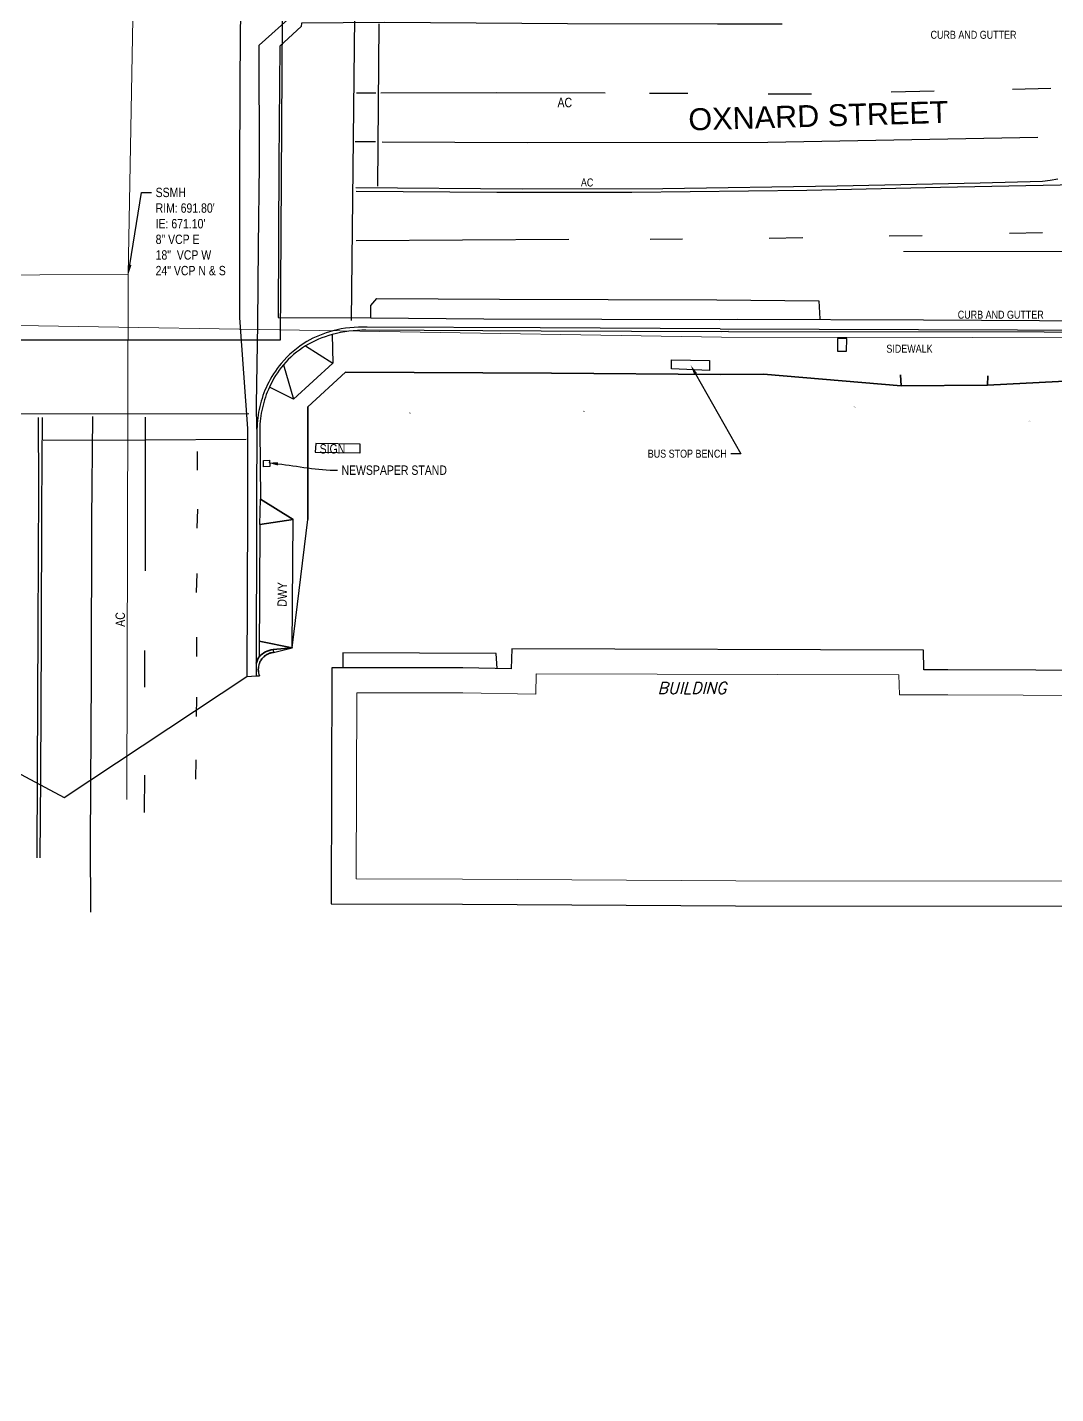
# Model space of a CAD drawing. Header units: feet. Extents: x 6430745 to 6432191, y 1887663 to 1888575.
# Drawn here: x 6431228.5 to 6431434.1, y 1887706.8 to 1887979.9 of the extents above; entities that cross this region are included whole.
import ezdxf
from ezdxf import colors
from ezdxf.entities.mleader import LeaderData, LeaderLine
from ezdxf.lldxf.tags import DXFTag
from ezdxf.math import Vec2, Vec3

# ---------------------------------------------------------------- set-up
doc = ezdxf.new("R2010")
doc.units = ezdxf.units.FT
doc.header["$MEASUREMENT"] = 0
for name, color, linetype, lineweight in [('R-Row-Sname', 8, 'Continuous', 0), ('V-ANNO-TEXT', 2, 'Continuous', 30), ('VF-BLDG-LINE-', 253, 'Continuous', 25), ('VF-ELEC-OVHD-LINE-', 253, 'OVERHEADELECTRIC', 15), ('VF-PVMT-EDGE-LINE-', 253, 'EDGEOFPAVEMENT', 35), ('VF-ROAD-DRIV-LINE-', 253, 'Continuous', 35), ('VF-ROAD-STRP-WHIT-LINE-', 253, 'Continuous', 25), ('VF-SSWR-UNDR-LINE-QLA-', 253, 'SEWER', 15), ('VF-TINN-DSRF-BNDY-', 253, 'Continuous', 25), ('VF-TOPO-CONC-EDGE-LINE-', 253, 'Continuous', 25), ('VF-TOPO-CONC-GTFL-LINE-', 253, 'Continuous', 25), ('VF-TOPO-CONC-LIPG-LINE-', 253, 'Continuous', 25), ('VF-TOPO-CONC-TBCB-LINE-', 253, 'Continuous', 25), ('VF-TOPO-CONC-TBWK-LINE-', 253, 'Continuous', 35), ('VF-TOPO-TEXT-', 253, 'Continuous', 25), ('VN-PLNT-TREE-', 253, 'Continuous', 13)]:
    doc.layers.add(name, color=color, linetype=linetype, lineweight=lineweight)
doc.layers.add('V-DETL-VPRT-NPLT-', color=253, linetype='Continuous', lineweight=13, plot=False)
doc.styles.add('CG-Boundary', font='simplex.shx', dxfattribs={"oblique": 15, "height": 0.115})
doc.styles.add('G4_7 32', font='arial.ttf', dxfattribs={"height": 0.219})
doc.styles.add('NCS1', font='arial.ttf', dxfattribs={"width": 0.8, "height": 0.09375})
doc.styles.add('NCS1-Anno', font='arial.ttf', dxfattribs={"width": 0.8, "height": 0.1})
doc.styles.get("Standard").update_dxf_attribs({"font": 'arial.ttf'})
tags = doc.linetypes.add('EDGEOFPAVEMENT', pattern='A,1,-0.03,["EP",Standard,S=0.08,R=0,X=0,Y=-0.04],-0.16,1', length=2.19).pattern_tags.tags
tags[6] = DXFTag(74, 10)
tags = doc.linetypes.add('OVERHEADELECTRIC', pattern='A,1,-0.03,["OE",Standard,S=0.08,R=0,X=0,Y=-0.04],-0.16,1', length=2.19).pattern_tags.tags
tags[6] = DXFTag(74, 10)
tags = doc.linetypes.add('SEWER', pattern='A,1,-0.03,["SS",Standard,S=0.08,R=0,X=0,Y=-0.04],-0.16,1', length=2.19).pattern_tags.tags
tags[6] = DXFTag(74, 10)

msp = doc.modelspace()

# ---------------------------------------------------------------- linework, layer by layer
at = {"layer": 'V-ANNO-TEXT', "flags": 128}
for points in [[(6431357.32, 1887911.65), (6431357.32, 1887913.44), (6431364.87, 1887913.35), (6431364.87, 1887911.31), (6431357.32, 1887911.65)], [(6431275.75, 1887892.1), (6431275.71, 1887893.37), (6431276.96, 1887893.39), (6431277.04, 1887892.16), (6431275.75, 1887892.1)]]:
    msp.add_lwpolyline(points, dxfattribs=at)
at = {"layer": 'V-DETL-VPRT-NPLT-', "flags": 128}
msp.add_lwpolyline([(6431315.58, 1887846.89), (6431294.39, 1887846.89), (6431294.27, 1887809.71), (6431315.53, 1887809.64), (6431370.14, 1887809.34), (6431439.36, 1887809.25), (6431439.61, 1887824.37), (6431451.74, 1887824.21), (6431451.81, 1887841.3), (6431445.05, 1887841.43), (6431444.84, 1887844.76), (6431442.6, 1887844.82), (6431442.62, 1887846.38), (6431412.53, 1887846.49), (6431402.86, 1887846.52), (6431402.77, 1887850.47), (6431330.25, 1887850.69), (6431330.17, 1887846.65)], close=True, dxfattribs=at)
at = {"layer": 'VF-BLDG-LINE-', "flags": 128}
msp.add_lwpolyline([(6431315.62, 1887851.89), (6431289.41, 1887851.89), (6431289.25, 1887804.72), (6431315.51, 1887804.64), (6431370.12, 1887804.34), (6431444.28, 1887804.24), (6431444.53, 1887819.3), (6431456.72, 1887819.15), (6431456.83, 1887846.21), (6431449.75, 1887846.34), (6431449.54, 1887849.64), (6431447.68, 1887849.69), (6431447.71, 1887851.36), (6431412.55, 1887851.49), (6431407.75, 1887851.5), (6431407.67, 1887855.46), (6431325.35, 1887855.71), (6431325.27, 1887851.73), (6431315.62, 1887851.89)], close=True, dxfattribs=at)
msp.add_lwpolyline([(6431322.44, 1887851.77), (6431322.27, 1887854.78), (6431291.58, 1887854.89), (6431291.61, 1887852.11)], dxfattribs=at)
at = {"layer": 'VF-ELEC-OVHD-LINE-', "ltscale": 0.6}
msp.add_line((6431132.28, 1887921.86), (6431367.26, 1887918.02), dxfattribs=at)
at = {"layer": 'VF-ELEC-OVHD-LINE-', "ltscale": 0.6, "flags": 128}
msp.add_lwpolyline([(6431367.26, 1887918.02), (6431567.79, 1887917.75)], dxfattribs=at)
at = {"layer": 'VF-PVMT-EDGE-LINE-'}
for p, q in [((6431403.07, 1887910.47), (6431403.18, 1887908.29)), ((6431420.54, 1887910.28), (6431420.48, 1887908.37))]:
    msp.add_line(p, q, dxfattribs=at)
at = {"layer": 'VF-ROAD-DRIV-LINE-', "flags": 128}
for points in [[(6431275.12, 1887885.6), (6431281.66, 1887881.52), (6431274.99, 1887880.56)], [(6431274.3, 1887852.78), (6431274.38, 1887853.13), (6431274.51, 1887853.48), (6431274.68, 1887853.81), (6431274.88, 1887854.11), (6431275.01, 1887854.26), (6431275.14, 1887854.4), (6431275.45, 1887854.65), (6431275.78, 1887854.88), (6431276.12, 1887855.07), (6431276.49, 1887855.24), (6431276.87, 1887855.38), (6431277.26, 1887855.49), (6431277.66, 1887855.56), (6431281.5, 1887855.91), (6431274.89, 1887857.25)]]:
    msp.add_lwpolyline(points, dxfattribs=at)
at = {"layer": 'VF-ROAD-STRP-WHIT-LINE-'}
for p, q in [((6431298.57, 1887948.16), (6431298.89, 1887980.61)), ((6431425.48, 1887967.6), (6431433.13, 1887967.8)), ((6431294.3, 1887966.85), (6431298.22, 1887966.86)), ((6431352.87, 1887966.77), (6431360.59, 1887966.77)), ((6431376.59, 1887966.63), (6431385.28, 1887966.63)), ((6431401.18, 1887967.05), (6431409.77, 1887967.22)), ((6431294.09, 1887957.09), (6431298.11, 1887957.08)), ((6431294.24, 1887937.34), (6431336.8, 1887937.56)), ((6431353.01, 1887937.56), (6431359.49, 1887937.66)), ((6431376.85, 1887937.76), (6431383.52, 1887937.91)), ((6431400.83, 1887938.26), (6431407.38, 1887938.35)), ((6431424.86, 1887938.78), (6431431.49, 1887938.92)), ((6431262.51, 1887895.13), (6431262.51, 1887891.44)), ((6431262.53, 1887883.6), (6431262.44, 1887879.85)), ((6431262.39, 1887870.75), (6431262.28, 1887866.98)), ((6431262.36, 1887858.01), (6431262.38, 1887854.2)), ((6431252.04, 1887848.07), (6431252.03, 1887855.39)), ((6431262.35, 1887846.01), (6431262.31, 1887842.19)), ((6431262.21, 1887833.51), (6431262.16, 1887829.65)), ((6431251.97, 1887823), (6431251.99, 1887830.48))]:
    msp.add_line(p, q, dxfattribs=at)
at = {"layer": 'VF-ROAD-STRP-WHIT-LINE-', "flags": 128}
for points in [[(6431293.3, 1887921.36), (6431294.02, 1887981.93), (6431279.46, 1887981.74), (6431279.1, 1887917.43), (6431196.13, 1887917.38), (6431194.66, 1887951.78), (6431193.6, 1887982.68), (6431230.99, 1887984.82), (6431256.99, 1887986.05), (6431279.48, 1887987.08), (6431279.46, 1887981.74)], [(6431299.18, 1887966.83), (6431322.35, 1887966.9), (6431344.04, 1887966.82)], [(6431430.5, 1887957.91), (6431376.55, 1887956.94), (6431328.53, 1887956.84), (6431299.46, 1887956.96)], [(6431434.55, 1887949.58), (6431433.02, 1887949.33), (6431431.48, 1887949.13), (6431418.97, 1887948.76), (6431390.39, 1887948.16), (6431355.57, 1887947.67), (6431327.45, 1887947.61), (6431294.2, 1887947.85)], [(6431294.29, 1887947.19), (6431322.39, 1887947), (6431349.35, 1887947.01), (6431384.38, 1887947.39), (6431411.08, 1887948), (6431435, 1887948.47), (6431459.53, 1887948.9), (6431492.63, 1887949.33)], [(6431272.8, 1887902.64), (6431199.8, 1887902.61), (6431199.99, 1887917.02)], [(6431241.58, 1887902.15), (6431241.39, 1887881.48), (6431241.29, 1887850.4), (6431241.11, 1887816.98), (6431241.17, 1887803.04)], [(6431230.51, 1887813.94), (6431230.58, 1887831.16), (6431230.67, 1887859.93), (6431230.81, 1887887.87), (6431230.79, 1887901.92)], [(6431231.48, 1887901.95), (6431231.35, 1887883.84), (6431231.27, 1887858.16), (6431231.18, 1887830.07), (6431231.03, 1887813.93)], [(6431252.18, 1887871.29), (6431252.18, 1887892.85), (6431252.15, 1887902.03)], [(6431231.68, 1887897.43), (6431252.11, 1887897.5), (6431272.29, 1887897.59)]]:
    msp.add_lwpolyline(points, dxfattribs=at)
at = {"layer": 'VF-SSWR-UNDR-LINE-QLA-', "flags": 128}
for points, elevation in [([(6431248.72, 1887930.51), (6431255.09, 1888281.04)], 691.8), ([(6431448.59, 1887935.1), (6431403.7, 1887935.1)], 692.11), ([(6431248.72, 1887930.51), (6431072.27, 1887929.89)], 691.8), ([(6431248.72, 1887930.5), (6431248.42, 1887825.61)], 691.77)]:
    msp.add_lwpolyline(points, dxfattribs=dict(at, elevation=elevation))
at = {"layer": 'VF-TINN-DSRF-BNDY-', "flags": 128}
msp.add_lwpolyline([(6431202.04, 1887844.03), (6431235.91, 1887826), (6431272.41, 1887850.15), (6431274.28, 1887850.27), (6431274.93, 1887850.31), (6431274.88, 1887850.59), (6431274.82, 1887850.91), (6431274.76, 1887851.22), (6431274.7, 1887851.54), (6431274.75, 1887851.86), (6431274.81, 1887852.17), (6431274.86, 1887852.49), (6431274.92, 1887852.8), (6431275.04, 1887853.02), (6431275.17, 1887853.25), (6431275.3, 1887853.48), (6431275.42, 1887853.71), (6431275.43, 1887853.72), (6431275.61, 1887853.89), (6431275.8, 1887854.07), (6431275.99, 1887854.25), (6431276.18, 1887854.43), (6431276.36, 1887854.52), (6431276.55, 1887854.62), (6431276.74, 1887854.71), (6431276.93, 1887854.81), (6431276.93, 1887854.81), (6431277.14, 1887854.85), (6431277.35, 1887854.9), (6431277.55, 1887854.95), (6431277.76, 1887854.99), (6431281.5, 1887855.91), (6431284.61, 1887881.55), (6431284.63, 1887904.05), (6431292.13, 1887910.99), (6431333.34, 1887910.8), (6431367.08, 1887910.55), (6431375.7, 1887910.57), (6431403.18, 1887908.29), (6431420.48, 1887908.37), (6431455.28, 1887910.21)], dxfattribs=at)
at = {"layer": 'VF-TOPO-CONC-EDGE-LINE-'}
for p, q in [((6431366.33, 1887925.45), (6431386.74, 1887925.23)), ((6431284.12, 1887916.25), (6431289.61, 1887912.77)), ((6431279.71, 1887912.45), (6431281.76, 1887905.6))]:
    msp.add_line(p, q, dxfattribs=at)
at = {"layer": 'VF-TOPO-CONC-EDGE-LINE-', "flags": 128}
for points in [[(6431297.23, 1887921.88), (6431297.2, 1887924.31), (6431298.39, 1887925.75), (6431322.93, 1887925.59), (6431366.33, 1887925.45)], [(6431289.49, 1887918.52), (6431289.61, 1887912.77), (6431281.76, 1887905.6), (6431276.93, 1887908.03)], [(6431295.07, 1887894.78), (6431295.07, 1887896.64), (6431286.2, 1887896.77), (6431286.07, 1887894.99), (6431294.97, 1887894.89)], [(6431281.5, 1887855.91), (6431281.66, 1887881.52)]]:
    msp.add_lwpolyline(points, dxfattribs=at)
msp.add_lwpolyline([(6431390.45, 1887915.23), (6431392.28, 1887915.21), (6431392.32, 1887917.73), (6431390.48, 1887917.75), (6431390.45, 1887915.23)], close=True, dxfattribs=at)
at = {"layer": 'VF-TOPO-CONC-GTFL-LINE-'}
msp.add_line((6431386.74, 1887925.23), (6431386.98, 1887921.69), dxfattribs=at)
at = {"layer": 'VF-TOPO-CONC-GTFL-LINE-', "flags": 128}
for points in [[(6431274.43, 1887899.61), (6431274.31, 1887904.51), (6431274.62, 1887920.65), (6431274.76, 1887936.2), (6431274.93, 1887952.46), (6431274.9, 1887976.38), (6431281.88, 1887982.65), (6431296.75, 1887982.68), (6431300.1, 1887982.71)], [(6431367, 1887919.63), (6431331.07, 1887919.83), (6431296.44, 1887919.98), (6431295.58, 1887920.01), (6431294.72, 1887920), (6431293.85, 1887919.96), (6431292.99, 1887919.89), (6431292.13, 1887919.78), (6431291.28, 1887919.64), (6431290.44, 1887919.47), (6431289.6, 1887919.26), (6431288.92, 1887919.07), (6431288.24, 1887918.85), (6431287.58, 1887918.62), (6431286.92, 1887918.36), (6431286.26, 1887918.08), (6431285.62, 1887917.77), (6431284.99, 1887917.45), (6431284.38, 1887917.1), (6431283.67, 1887916.66), (6431282.98, 1887916.18), (6431282.31, 1887915.68), (6431281.66, 1887915.14), (6431281.03, 1887914.58), (6431280.43, 1887914), (6431279.85, 1887913.39), (6431279.3, 1887912.76), (6431278.89, 1887912.26), (6431278.5, 1887911.74), (6431278.12, 1887911.21), (6431277.76, 1887910.67), (6431277.42, 1887910.12), (6431277.1, 1887909.56), (6431276.79, 1887908.99), (6431276.5, 1887908.41), (6431276.26, 1887907.9), (6431276.04, 1887907.38), (6431275.83, 1887906.85), (6431275.63, 1887906.31), (6431275.45, 1887905.77), (6431275.28, 1887905.23), (6431275.13, 1887904.68), (6431274.99, 1887904.12), (6431274.87, 1887903.56), (6431274.76, 1887903), (6431274.67, 1887902.44), (6431274.59, 1887901.87), (6431274.52, 1887901.31), (6431274.48, 1887900.74), (6431274.45, 1887900.18), (6431274.43, 1887899.61), (6431274.36, 1887885.71), (6431274.37, 1887880.54), (6431274.3, 1887852.78), (6431274.28, 1887850.27)], [(6431367, 1887919.63), (6431426.46, 1887919.48), (6431460.94, 1887919.32)]]:
    msp.add_lwpolyline(points, dxfattribs=at)
at = {"layer": 'VF-TOPO-CONC-LIPG-LINE-', "flags": 128}
for points in [[(6431272.87, 1888007.41), (6431271.1, 1887980.04), (6431270.97, 1887952.62), (6431270.94, 1887921.89), (6431272.54, 1887899.72), (6431272.53, 1887883.34), (6431272.41, 1887850.15)], [(6431379.42, 1887980.55), (6431366.51, 1887980.54), (6431336.52, 1887980.66), (6431300.01, 1887980.89), (6431283.34, 1887980.77), (6431283.27, 1887980.08), (6431279.02, 1887976.14), (6431278.78, 1887952.98), (6431278.67, 1887921.91), (6431297.23, 1887921.88), (6431319.8, 1887921.64), (6431366.96, 1887921.5)], [(6431366.96, 1887921.5), (6431370.58, 1887921.59), (6431407.67, 1887921.46), (6431430.84, 1887921.3), (6431460.76, 1887921.27)]]:
    msp.add_lwpolyline(points, dxfattribs=at)
at = {"layer": 'VF-TOPO-CONC-TBCB-LINE-', "flags": 128}
for points in [[(6431368.71, 1887919.11), (6431367.39, 1887919.07), (6431331.24, 1887919.2), (6431296.22, 1887919.38), (6431295.37, 1887919.38), (6431294.52, 1887919.35), (6431293.67, 1887919.29), (6431292.82, 1887919.2), (6431291.98, 1887919.07), (6431291.14, 1887918.92), (6431290.31, 1887918.73), (6431289.49, 1887918.52), (6431288.79, 1887918.31), (6431288.09, 1887918.09), (6431287.4, 1887917.84), (6431286.72, 1887917.57), (6431286.05, 1887917.28), (6431285.39, 1887916.96), (6431284.75, 1887916.62), (6431284.12, 1887916.25), (6431283.51, 1887915.85), (6431282.91, 1887915.43), (6431282.33, 1887914.99), (6431281.77, 1887914.52), (6431281.22, 1887914.03), (6431280.7, 1887913.52), (6431280.19, 1887913), (6431279.71, 1887912.45), (6431279.3, 1887911.94), (6431278.9, 1887911.42), (6431278.53, 1887910.88), (6431278.17, 1887910.33), (6431277.84, 1887909.77), (6431277.52, 1887909.2), (6431277.21, 1887908.62), (6431276.93, 1887908.03), (6431276.71, 1887907.53), (6431276.5, 1887907.03), (6431276.3, 1887906.52), (6431276.12, 1887906), (6431275.95, 1887905.48), (6431275.79, 1887904.96), (6431275.65, 1887904.43), (6431275.52, 1887903.89), (6431275.4, 1887903.35), (6431275.3, 1887902.81), (6431275.21, 1887902.27), (6431275.14, 1887901.73), (6431275.08, 1887901.18), (6431275.04, 1887900.64), (6431275.01, 1887900.09), (6431274.99, 1887899.55), (6431275.12, 1887885.6), (6431281.66, 1887881.52), (6431274.99, 1887880.56), (6431274.88, 1887854.11)], [(6431368.71, 1887919.11), (6431431.78, 1887919.04), (6431461.22, 1887918.7)], [(6431274.99, 1887880.56), (6431275.12, 1887885.6)], [(6431277.66, 1887855.56), (6431277.76, 1887854.99), (6431277.55, 1887854.97), (6431277.34, 1887854.93), (6431277.14, 1887854.87), (6431276.93, 1887854.81), (6431276.74, 1887854.73), (6431276.54, 1887854.64), (6431276.36, 1887854.54), (6431276.18, 1887854.43), (6431275.97, 1887854.28), (6431275.78, 1887854.1), (6431275.6, 1887853.92), (6431275.43, 1887853.72), (6431275.28, 1887853.5), (6431275.14, 1887853.28), (6431275.02, 1887853.05), (6431274.92, 1887852.81), (6431274.82, 1887852.51), (6431274.75, 1887852.2), (6431274.71, 1887851.88), (6431274.7, 1887851.56), (6431274.72, 1887851.24), (6431274.76, 1887850.92), (6431274.83, 1887850.61), (6431274.93, 1887850.31)]]:
    msp.add_lwpolyline(points, dxfattribs=at)
at = {"layer": 'VF-TOPO-CONC-TBWK-LINE-', "flags": 128}
for points in [[(6431375.7, 1887910.57), (6431367.08, 1887910.55), (6431333.34, 1887910.8), (6431292.13, 1887910.99), (6431284.63, 1887904.05), (6431284.61, 1887881.55)], [(6431375.7, 1887910.57), (6431403.18, 1887908.29), (6431420.48, 1887908.37), (6431455.28, 1887910.21), (6431491.08, 1887911.32), (6431494.91, 1887910.2), (6431497.11, 1887908.78), (6431499.11, 1887907.1), (6431500.88, 1887905.18), (6431502.64, 1887902.66), (6431504.01, 1887899.91)]]:
    msp.add_lwpolyline(points, dxfattribs=at)

# ---------------------------------------------------------------- texts
at = {"layer": 'R-Row-Sname', "insert": (6431360.6, 1887963.69), "char_height": 4.38, "width": 83.9146, "attachment_point": 1, "rotation": 1.6857, "style": 'G4_7 32'}
msp.add_mtext('OXNARD STREET', dxfattribs=at)
at = {"layer": 'V-ANNO-TEXT', "attachment_point": 1, "style": 'NCS1-Anno'}
for s, insert, char_height, width in [('CURB AND GUTTER', (6431409.08, 1887979.24), 1.6, 23.4333), ('AC', (6431334.51, 1887965.84), 1.875, 22.5085), ('AC', (6431339.19, 1887949.72), 1.6, 8.3708), ('CURB AND GUTTER', (6431414.52, 1887923.29), 1.6, 26.806), ('SIDEWALK', (6431400.25, 1887916.49), 1.6, 9.7135)]:
    msp.add_mtext(s, dxfattribs=dict(at, insert=insert, char_height=char_height, width=width))
at = {"layer": 'V-ANNO-TEXT', "char_height": 1.875, "width": 22.5085, "attachment_point": 1, "style": 'NCS1-Anno'}
for s, insert, rotation in [('SIGN', (6431286.96, 1887896.6), 0.2448), ('DWY', (6431278.52, 1887864.14), 89.2085), ('AC', (6431246.16, 1887860.12), 89.7204)]:
    msp.add_mtext(s, dxfattribs=dict(at, insert=insert, rotation=rotation))
at = {"layer": 'VF-TOPO-TEXT-', "insert": (6431354.5, 1887849.03), "char_height": 2.3, "width": 40.9716, "attachment_point": 1, "style": 'CG-Boundary'}
msp.add_mtext('BUILDING', dxfattribs=at)
at = {"layer": 'VN-PLNT-TREE-', "style": 'NCS1', "width": 0.8}
for s, p in [('692.49 ft', (6431304.72, 1887902.73)), ('10105', (6431304.72, 1887902.87)), ('10106', (6431339.5, 1887903.2)), ('695.50 ft', (6431339.5, 1887903.06)), ('693.83 ft', (6431393.63, 1887903.96)), ('10107', (6431393.63, 1887904.11)), ('10108', (6431428.65, 1887901.23)), ('693.27 ft', (6431428.65, 1887901.09))]:
    msp.add_text(s, height=0.0984, dxfattribs=at).set_placement(p)

# ---------------------------------------------------------------- leaders
at = {"layer": 'V-ANNO-TEXT'}
ml = msp.add_multileader_mtext('Standard', dxfattribs=at)
ml.set_content('SSMH\\P\\pxql;RIM: 691.80\'\\PIE: 671.10\'\\P8" VCP E \\P18"  VCP W\\P24" VCP N & S', color=256, style='NCS1-Anno')
ml.set_leader_properties()
ml.build(insert=Vec2(0, 0))
ml.multileader.update_dxf_attribs({"dogleg_length": 0.1, "arrow_head_size": 2, "scale": 20})
ctx = ml.context
ctx.base_point, ctx.scale, ctx.char_height, ctx.arrow_head_size, ctx.landing_gap_size, ctx.plane_origin = Vec3(6431253.38, 1887946.91, 691.8), 20, 1.875, 2, 0.8, Vec3(6431248.72, 1887930.51, 691.8)
notes = []
notes.append((ctx, [(1, (1, 1, 0), (6431251.38, 1887946.91, 691.8), (1, 0), 2, [(0, [(6431248.72, 1887930.51, 691.8)], 0, [])])]))
ctx.mtext.insert, ctx.mtext.flow_direction = Vec3(6431254.18, 1887947.87, 691.8), 5
ml = msp.add_multileader_mtext('Standard', dxfattribs=at)
ml.set_content('BUS STOP BENCH', color=256, style='NCS1-Anno')
ml.set_leader_properties()
ml.build(insert=Vec2(0, 0))
ml.multileader.update_dxf_attribs({"dogleg_length": 0.1, "arrow_head_size": 2, "scale": 20})
ctx = ml.context
ctx.base_point, ctx.scale, ctx.char_height, ctx.arrow_head_size, ctx.landing_gap_size, ctx.plane_origin = Vec3(6431352.02, 1887894.7), 20, 1.6, 2, 0.8, Vec3(6431372.77, 1887901.36)
ctx.text_align_type = 2
notes.append((ctx, [(1, (1, 1, 0), (6431371.15, 1887894.7), (-1, 0), 2, [(0, [(6431361.14, 1887912.38)], 0, [])])]))
ctx.mtext.insert, ctx.mtext.alignment, ctx.mtext.flow_direction = Vec3(6431368.35, 1887895.51), 3, 5
ml = msp.add_multileader_mtext('Standard', dxfattribs=at)
ml.set_content('NEWSPAPER STAND', color=256, style='NCS1-Anno')
ml.set_leader_properties()
ml.build(insert=Vec2(0, 0))
ml.multileader.update_dxf_attribs({"leader_type": 2, "dogleg_length": 0.1, "arrow_head_size": 2, "scale": 20})
ctx = ml.context
ctx.base_point, ctx.scale, ctx.char_height, ctx.arrow_head_size, ctx.landing_gap_size, ctx.plane_origin = Vec3(6431290.53, 1887891.39), 20, 1.875, 2, 0.8, Vec3(6431276.65, 1887892.89)
notes.append((ctx, [(1, (1, 1, 0), (6431288.53, 1887891.39), (1, 0), 2, [(0, [(6431276.65, 1887892.89)], 0, [])])]))
ctx.mtext.insert, ctx.mtext.flow_direction = Vec3(6431291.33, 1887892.35), 5
ml = msp.add_multileader_mtext('Standard', dxfattribs=at)
ml.set_content('SHELTER COLUMN', color=256, style='NCS1-Anno')
ml.set_leader_properties()
ml.build(insert=Vec2(0, 0))
ml.multileader.update_dxf_attribs({"dogleg_length": 0.1, "arrow_head_size": 2, "scale": 20})
ctx = ml.context
ctx.base_point, ctx.scale, ctx.char_height, ctx.arrow_head_size, ctx.landing_gap_size, ctx.plane_origin = Vec3(6431638.53, 1887813.99), 20, 1.6, 2, 0.8, Vec3(6431671.42, 1887817.43)
ctx.text_align_type = 2
notes.append((ctx, [(1, (1, 1, 0), (6431658.39, 1887813.99), (-1, 0), 2, [(0, [(6431663.88, 1887835.06)], 0, [])])]))
ctx.mtext.insert, ctx.mtext.width, ctx.mtext.alignment, ctx.mtext.flow_direction = Vec3(6431655.59, 1887814.8), 23.9367, 3, 5
ml = msp.add_multileader_mtext('Standard', dxfattribs=at)
ml.set_content('SHELTER COLUMN', color=256, style='NCS1-Anno')
ml.set_leader_properties()
ml.build(insert=Vec2(0, 0))
ml.multileader.update_dxf_attribs({"dogleg_length": 0.1, "arrow_head_size": 2, "scale": 20})
ctx = ml.context
ctx.base_point, ctx.scale, ctx.char_height, ctx.arrow_head_size, ctx.landing_gap_size, ctx.plane_origin = Vec3(6431650.85, 1887801.27), 20, 1.6, 2, 0.8, Vec3(6431689.92, 1887797.79)
ctx.text_align_type = 2
notes.append((ctx, [(1, (1, 1, 0), (6431670.72, 1887801.27), (-1, 0), 2, [(0, [(6431681.99, 1887817.93)], 0, [])])]))
ctx.mtext.insert, ctx.mtext.width, ctx.mtext.alignment, ctx.mtext.flow_direction = Vec3(6431667.92, 1887802.08), 23.9367, 3, 5
ml = msp.add_multileader_mtext('Standard', dxfattribs=at)
ml.set_content('SHELTER COLUMN', color=256, style='NCS1-Anno')
ml.set_leader_properties()
ml.build(insert=Vec2(0, 0))
ml.multileader.update_dxf_attribs({"dogleg_length": 0.1, "arrow_head_size": 2, "scale": 20})
ctx = ml.context
ctx.base_point, ctx.scale, ctx.char_height, ctx.arrow_head_size, ctx.landing_gap_size, ctx.plane_origin = Vec3(6431668.99, 1887795.87), 20, 1.6, 2, 0.8, Vec3(6431715.02, 1887772.19)
ctx.text_align_type = 2
notes.append((ctx, [(1, (1, 1, 0), (6431688.85, 1887795.87), (-1, 0), 2, [(0, [(6431707.09, 1887792.33)], 0, [])])]))
ctx.mtext.insert, ctx.mtext.width, ctx.mtext.alignment, ctx.mtext.flow_direction = Vec3(6431686.05, 1887796.69), 23.9367, 3, 5
ml = msp.add_multileader_mtext('Standard', dxfattribs=at)
ml.set_content('SHELTER COLUMN', color=256, style='NCS1-Anno')
ml.set_leader_properties()
ml.build(insert=Vec2(0, 0))
ml.multileader.update_dxf_attribs({"dogleg_length": 0.1, "arrow_head_size": 2, "scale": 20})
ctx = ml.context
ctx.base_point, ctx.scale, ctx.char_height, ctx.arrow_head_size, ctx.landing_gap_size, ctx.plane_origin = Vec3(6431694.92, 1887768.64), 20, 1.6, 2, 0.8, Vec3(6431732.03, 1887754.53)
ctx.text_align_type = 2
notes.append((ctx, [(1, (1, 1, 0), (6431714.79, 1887768.64), (-1, 0), 2, [(0, [(6431724.1, 1887774.67)], 0, [])])]))
ctx.mtext.insert, ctx.mtext.width, ctx.mtext.alignment, ctx.mtext.flow_direction = Vec3(6431711.99, 1887769.46), 23.9367, 3, 5
ml = msp.add_multileader_mtext('Standard', dxfattribs=at)
ml.set_content('SHELTER COLUMN', color=256, style='NCS1-Anno')
ml.set_leader_properties()
ml.build(insert=Vec2(0, 0))
ml.multileader.update_dxf_attribs({"dogleg_length": 0.1, "arrow_head_size": 2, "scale": 20})
ctx = ml.context
ctx.base_point, ctx.scale, ctx.char_height, ctx.arrow_head_size, ctx.landing_gap_size, ctx.plane_origin = Vec3(6431715.39, 1887744.86), 20, 1.6, 2, 0.8, Vec3(6431753.48, 1887733.6)
ctx.text_align_type = 2
notes.append((ctx, [(1, (1, 1, 0), (6431735.26, 1887744.86), (-1, 0), 2, [(0, [(6431745.55, 1887753.74)], 0, [])])]))
ctx.mtext.insert, ctx.mtext.width, ctx.mtext.alignment, ctx.mtext.flow_direction = Vec3(6431732.46, 1887745.68), 23.9367, 3, 5
ml = msp.add_multileader_mtext('Standard', dxfattribs=at)
ml.set_content('SHELTER COLUMN', color=256, style='NCS1-Anno')
ml.set_leader_properties()
ml.build(insert=Vec2(0, 0))
ml.multileader.update_dxf_attribs({"dogleg_length": 0.1, "arrow_head_size": 2, "scale": 20})
ctx = ml.context
ctx.base_point, ctx.scale, ctx.char_height, ctx.arrow_head_size, ctx.landing_gap_size, ctx.plane_origin = Vec3(6431734.13, 1887727.99), 20, 1.6, 2, 0.8, Vec3(6431771.78, 1887715.93)
ctx.text_align_type = 2
notes.append((ctx, [(1, (1, 1, 0), (6431754, 1887727.99), (-1, 0), 2, [(0, [(6431763.85, 1887736.07)], 0, [])])]))
ctx.mtext.insert, ctx.mtext.width, ctx.mtext.alignment, ctx.mtext.flow_direction = Vec3(6431751.2, 1887728.81), 23.9367, 3, 5
ml = msp.add_multileader_mtext('Standard', dxfattribs=at)
ml.set_content('SHELTER COLUMN', color=256, style='NCS1-Anno')
ml.set_leader_properties()
ml.build(insert=Vec2(0, 0))
ml.multileader.update_dxf_attribs({"dogleg_length": 0.1, "arrow_head_size": 2, "scale": 20})
ctx = ml.context
ctx.base_point, ctx.scale, ctx.char_height, ctx.arrow_head_size, ctx.landing_gap_size, ctx.plane_origin = Vec3(6431751.9, 1887708.1), 20, 1.6, 2, 0.8, Vec3(6431788.71, 1887697.99)
ctx.text_align_type = 2
notes.append((ctx, [(1, (1, 1, 0), (6431771.77, 1887708.1), (-1, 0), 2, [(0, [(6431780.78, 1887718.13)], 0, [])])]))
ctx.mtext.insert, ctx.mtext.width, ctx.mtext.alignment, ctx.mtext.flow_direction = Vec3(6431768.97, 1887708.92), 23.9367, 3, 5
for ctx, leaders in notes:
    for number, flags, end, landing, length, lines in leaders:
        leader = LeaderData()
        leader.index, (leader.has_last_leader_line, leader.has_dogleg_vector, leader.attachment_direction) = number, flags
        leader.last_leader_point, leader.dogleg_vector, leader.dogleg_length = Vec3(end), Vec3(landing), length
        for number, points, colour, breaks in lines:
            line = LeaderLine()
            line.index, line.vertices, line.color, line.breaks = number, Vec3.list(points), colors.encode_raw_color(colour), breaks
            leader.lines.append(line)
        ctx.leaders.append(leader)

doc.saveas('drawing.dxf')
